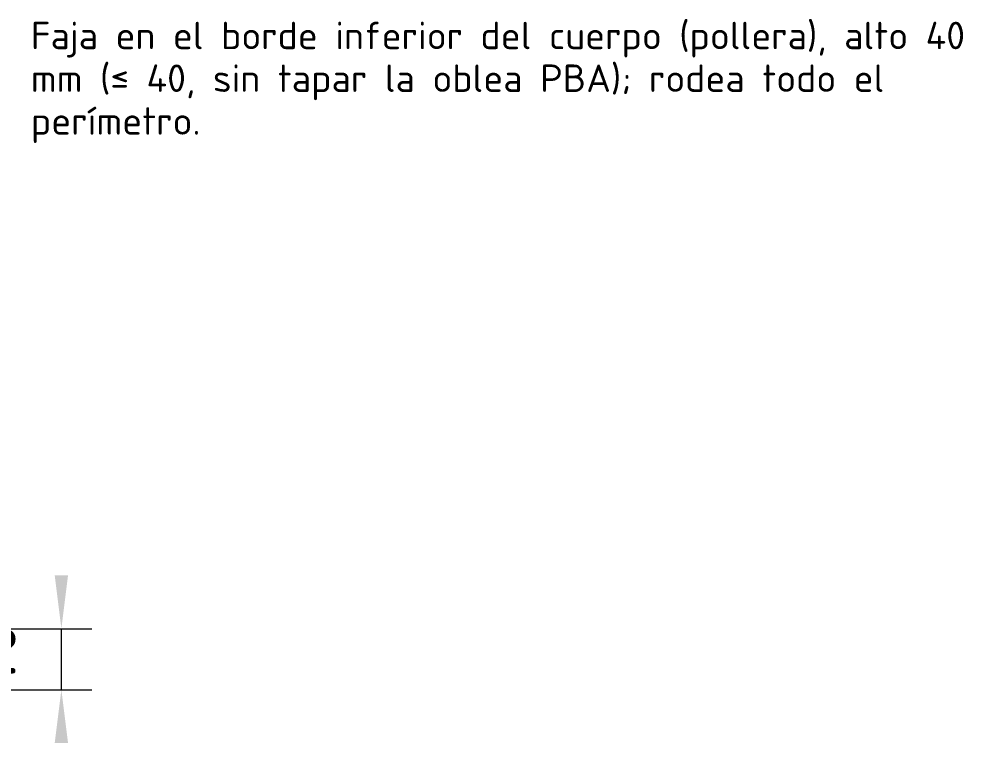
# Model space of a CAD drawing. Header units: millimetres. Extents: x 0 to 420, y 0 to 297.
# Drawn here: x 111.8 to 173.6, y 167.1 to 214.5 of the extents above; entities that cross this region are included whole.
import ezdxf
from ezdxf.enums import TextEntityAlignment as Align

# ---------------------------------------------------------------- set-up
doc = ezdxf.new("R2010")
doc.units = ezdxf.units.MM
doc.layers.add('04-COTA', color=3, linetype='CONTINUOUS', lineweight=18)
doc.layers.add('06-TEXTO', color=7, linetype='CONTINUOUS', lineweight=25)
doc.styles.add('ISO3098', font='isocpeur.ttf')
doc.dimstyles.new('FLAMA-IRAM', dxfattribs={"dimtxt": 3.5, "dimasz": 3.5, "dimexe": 2, "dimexo": 1.5, "dimgap": 1, "dimtad": 1, "dimdec": 1, "dimtxsty": 'ISO3098', "dimblk": 'IRAM_FLECHA', "dimblk1": 'IRAM_FLECHA', "dimblk2": 'IRAM_FLECHA', "dimcen": 2.5, "dimclrd": 256, "dimclre": 256, "dimclrt": 256, "dimazin": 3, "dimtfac": 1, "dimtmove": 0, "dimatfit": 3, "dimlwd": 18, "dimlwe": 18})

# ---------------------------------------------------------------- blocks, each defined once
blk = doc.blocks.new('IRAM_FLECHA')
blk.add_solid([(0, 0), (-1, 0.125), (-1, -0.125)])

msp = doc.modelspace()

# ---------------------------------------------------------------- texts
at = {"layer": '06-TEXTO', "style": 'ISO3098'}
for s, p in [('Faja en el borde inferior del cuerpo (pollera), alto 40', (112.564, 212)), ('mm (≤ 40, sin tapar la oblea PBA); rodea todo el', (112.564, 209.2)), ('perímetro.', (112.564, 206.4))]:
    msp.add_text(s, height=1.8, dxfattribs=at).set_placement(p, align=Align.BOTTOM_LEFT)

# ---------------------------------------------------------------- dimensions: what is measured, and where the dimension line sits
at = {"layer": '04-COTA'}
msp.add_linear_dim(base=(114.564, 170.57), p1=(102.837, 170.57), p2=(102.837, 174.57), angle=90, dimstyle='FLAMA-IRAM', override={"dimlfac": 10}, dxfattribs=at).render()

doc.saveas('drawing.dxf')
